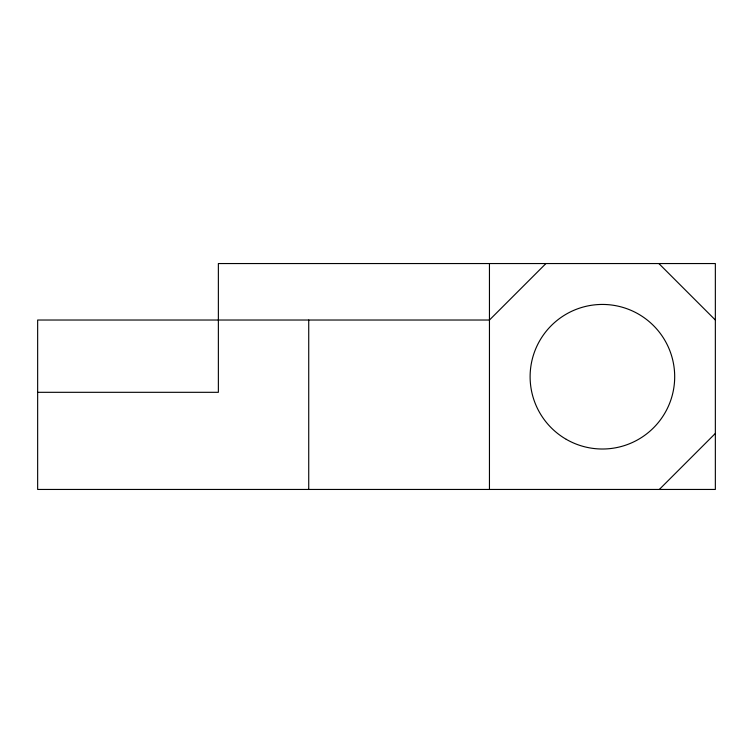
<?xml version="1.0" encoding="UTF-8"?>
<svg xmlns="http://www.w3.org/2000/svg" width="753" height="753" viewBox="0 0 753 753"><rect width="100%" height="100%" fill="white"/><g stroke="black" fill="none" stroke-linecap="round" stroke-linejoin="round"><path stroke-width="1.13" d="M545.925 263.55L489.45 320.025L37.65 320.025L37.65 489.45L715.35 489.45L715.35 263.55L218.37 263.55L218.37 392.313L37.65 392.313M659.327 489.45L715.35 433.427M658.875 263.55L715.35 320.025M489.45 263.55L489.45 489.45M308.73 320.025L308.73 489.45M566.256 439.328A72.288 72.288 0 0 0 674.688 376.726A72.288 72.288 0 0 0 566.256 314.123A72.288 72.288 0 0 0 566.256 439.328"/></g></svg>
